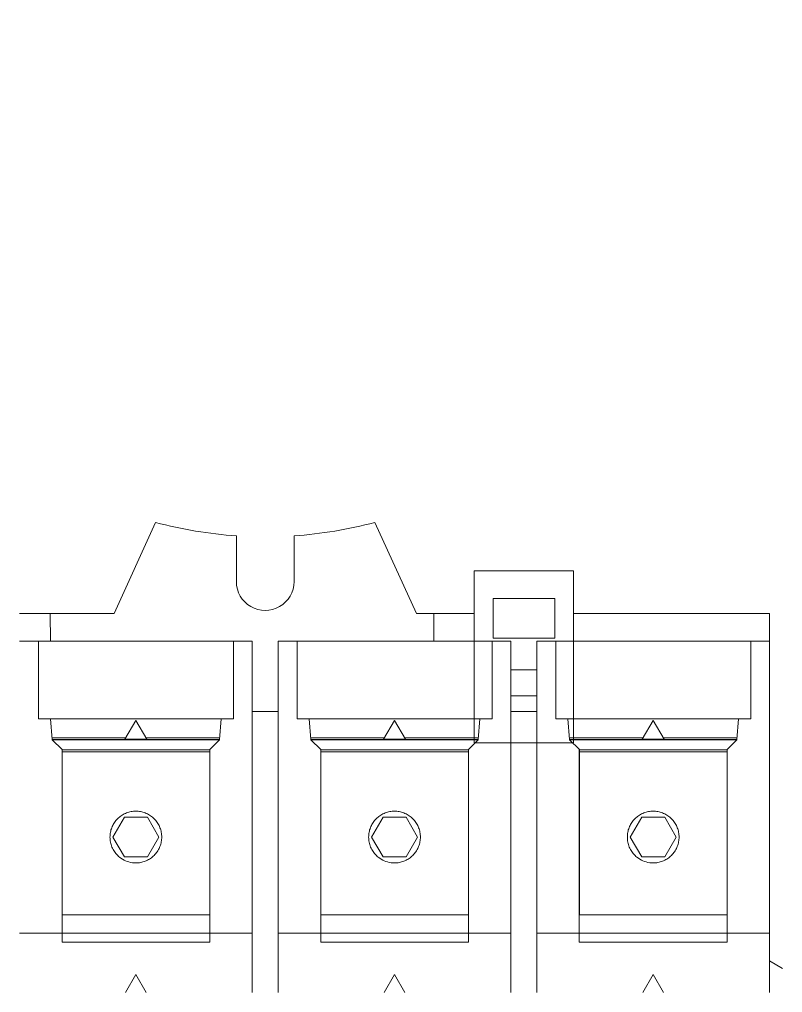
# Model space of a CAD drawing. Header units: millimetres. Extents: x 42151 to 59780, y 37376 to 44547.
# Drawn here: x 47197.6 to 47274.3, y 42706.9 to 42804.7 of the extents above; entities that cross this region are included whole.
import ezdxf

# ---------------------------------------------------------------- set-up
doc = ezdxf.new("R2010")
doc.units = ezdxf.units.MM
doc.set_wipeout_variables(frame=1)
doc.layers.add('! NO PLOT !', color=7, linetype='Continuous', true_color=0xff75dd, plot=False)
doc.layers.add('000-PI-Oprema', color=30, linetype='Continuous', lineweight=5)

# ---------------------------------------------------------------- blocks, each defined once
blk = doc.blocks.new('93444012 - Socomec')
blk.add_wipeout([(49752.772, 45329.634), (49959.472, 45329.634), (49959.472, 45389.334), (50071.472, 45389.334), (50071.472, 45374.334), (50074.472, 45367.406), (50074.472, 45167.262), (50071.481, 45160.748), (50071.481, 45144.334), (50022.052, 45144.334), (50022.052, 45130.534), (49981.412, 45130.534), (49981.412, 45144.334), (49959.472, 45144.334), (49959.472, 45205.034), (49752.772, 45205.034), (49752.772, 45239.934), (49751.472, 45240.734), (49751.472, 45293.934), (49752.772, 45294.734)]).dxf.layer = '! NO PLOT !'
at = {"layer": '000-PI-Oprema'}
for p, q in [((49792.449, 45338.788), (49788.277, 45329.634)), ((49792.449, 45338.788), (49792.449, 45338.788)), ((49818.666, 45329.634), (49814.494, 45338.788)), ((49814.494, 45338.788), (49814.494, 45338.788)), ((49800.572, 45337.433), (49800.572, 45332.834)), ((49800.572, 45337.433), (49800.572, 45337.433)), ((49806.372, 45337.433), (49806.372, 45332.834)), ((49806.372, 45337.433), (49806.372, 45337.433)), ((49824.472, 45333.934), (49824.472, 45333.934)), ((49834.472, 45333.934), (49824.472, 45333.934)), ((49824.472, 45333.934), (49824.472, 45329.634)), ((49834.472, 45333.934), (49834.472, 45333.934)), ((49834.472, 45333.934), (49834.472, 45328.663)), ((49800.572, 45332.834), (49800.572, 45332.834)), ((49806.372, 45332.834), (49806.372, 45332.834)), ((49826.372, 45331.134), (49826.372, 45331.134)), ((49826.372, 45331.134), (49826.372, 45327.134)), ((49832.572, 45331.134), (49826.372, 45331.134)), ((49832.572, 45331.134), (49832.572, 45327.134)), ((49832.572, 45331.134), (49832.572, 45331.134)), ((49781.872, 45329.634), (49778.772, 45329.634)), ((49781.896, 45326.834), (49781.872, 45329.634)), ((49781.872, 45329.634), (49781.872, 45329.634)), ((49781.872, 45329.634), (49788.277, 45329.634)), ((49788.277, 45329.634), (49788.277, 45329.634)), ((49820.422, 45329.634), (49818.666, 45329.634)), ((49818.666, 45329.634), (49818.666, 45329.634)), ((49820.422, 45326.834), (49820.422, 45329.634)), ((49820.422, 45329.634), (49824.472, 45329.634)), ((49820.422, 45329.634), (49820.422, 45329.634)), ((49824.472, 45329.634), (49824.472, 45329.634)), ((49824.472, 45326.834), (49824.472, 45329.634)), ((49824.472, 45329.634), (49824.472, 45329.634)), ((49824.472, 45329.634), (49824.472, 45329.634)), ((49834.472, 45329.634), (49834.472, 45329.634)), ((49834.472, 45328.663), (49834.472, 45329.634)), ((49834.472, 45329.634), (49854.172, 45329.634)), ((49834.472, 45329.634), (49834.472, 45329.634)), ((49854.172, 45329.634), (49854.172, 45329.634)), ((49854.172, 45326.834), (49854.172, 45329.634)), ((49834.472, 45326.834), (49834.472, 45328.663)), ((49778.772, 45326.834), (49779.043, 45326.834)), ((49779.043, 45326.834), (49779.314, 45326.834)), ((49779.314, 45326.834), (49779.586, 45326.834)), ((49779.586, 45326.834), (49779.857, 45326.834)), ((49779.857, 45326.834), (49780.128, 45326.834)), ((49780.128, 45326.834), (49780.4, 45326.834)), ((49780.4, 45326.834), (49780.672, 45326.834)), ((49780.672, 45326.834), (49780.672, 45326.834)), ((49800.272, 45326.834), (49780.672, 45326.834)), ((49780.672, 45326.834), (49780.672, 45319.034)), ((49781.896, 45326.834), (49781.896, 45326.834)), ((49800.272, 45326.834), (49800.544, 45326.834)), ((49800.272, 45319.034), (49800.272, 45326.834)), ((49800.272, 45326.834), (49800.272, 45326.834)), ((49800.544, 45326.834), (49800.815, 45326.834)), ((49800.815, 45326.834), (49801.087, 45326.834)), ((49801.087, 45326.834), (49801.358, 45326.834)), ((49801.358, 45326.834), (49801.629, 45326.834)), ((49801.629, 45326.834), (49801.901, 45326.834)), ((49801.901, 45326.834), (49802.172, 45326.834)), ((49802.172, 45297.634), (49802.172, 45326.834)), ((49802.172, 45326.834), (49802.172, 45326.834)), ((49804.772, 45297.634), (49804.772, 45326.834)), ((49804.772, 45326.834), (49805.043, 45326.834)), ((49804.772, 45326.834), (49804.772, 45326.834)), ((49805.043, 45326.834), (49805.314, 45326.834)), ((49805.314, 45326.834), (49805.585, 45326.834)), ((49805.585, 45326.834), (49805.856, 45326.834)), ((49805.856, 45326.834), (49806.128, 45326.834)), ((49806.128, 45326.834), (49806.4, 45326.834)), ((49806.4, 45326.834), (49806.672, 45326.834)), ((49806.672, 45319.034), (49806.672, 45326.834)), ((49806.672, 45326.834), (49806.672, 45326.834)), ((49826.272, 45326.834), (49806.672, 45326.834)), ((49820.422, 45326.834), (49820.422, 45326.834)), ((49824.472, 45326.834), (49824.472, 45326.834)), ((49824.472, 45326.834), (49824.472, 45316.634)), ((49826.272, 45326.834), (49826.544, 45326.834)), ((49826.272, 45326.834), (49826.272, 45319.034)), ((49826.272, 45326.834), (49826.272, 45326.834)), ((49826.372, 45327.134), (49826.372, 45327.134)), ((49826.372, 45327.134), (49832.572, 45327.134)), ((49826.544, 45326.834), (49826.815, 45326.834)), ((49826.815, 45326.834), (49827.087, 45326.834)), ((49827.087, 45326.834), (49827.358, 45326.834)), ((49827.358, 45326.834), (49827.629, 45326.834)), ((49827.629, 45326.834), (49827.901, 45326.834)), ((49827.901, 45326.834), (49828.172, 45326.834)), ((49828.172, 45326.834), (49828.172, 45297.634)), ((49828.172, 45326.834), (49828.172, 45326.834)), ((49830.772, 45297.634), (49830.772, 45326.834)), ((49831.043, 45326.834), (49830.772, 45326.834)), ((49830.772, 45326.834), (49830.772, 45326.834)), ((49831.314, 45326.834), (49831.043, 45326.834)), ((49831.586, 45326.834), (49831.314, 45326.834)), ((49831.857, 45326.834), (49831.586, 45326.834)), ((49832.128, 45326.834), (49831.857, 45326.834)), ((49832.4, 45326.834), (49832.128, 45326.834)), ((49832.672, 45326.834), (49832.4, 45326.834)), ((49832.572, 45327.134), (49832.572, 45327.134)), ((49832.672, 45319.034), (49832.672, 45326.834)), ((49832.672, 45326.834), (49832.672, 45326.834)), ((49832.672, 45326.834), (49852.272, 45326.834)), ((49834.472, 45326.834), (49834.472, 45326.834)), ((49834.472, 45316.634), (49834.472, 45326.834)), ((49852.544, 45326.834), (49852.272, 45326.834)), ((49852.272, 45326.834), (49852.272, 45319.034)), ((49852.272, 45326.834), (49852.272, 45326.834)), ((49852.815, 45326.834), (49852.544, 45326.834)), ((49853.087, 45326.834), (49852.815, 45326.834)), ((49853.358, 45326.834), (49853.087, 45326.834)), ((49853.63, 45326.834), (49853.358, 45326.834)), ((49853.901, 45326.834), (49853.63, 45326.834)), ((49854.172, 45326.834), (49853.901, 45326.834)), ((49854.172, 45326.834), (49854.172, 45297.634)), ((49854.172, 45326.834), (49854.172, 45326.834)), ((49828.172, 45323.964), (49830.772, 45323.964)), ((49830.772, 45321.364), (49828.172, 45321.364)), ((49802.172, 45319.784), (49802.172, 45319.784)), ((49804.772, 45319.784), (49802.172, 45319.784)), ((49804.772, 45319.784), (49804.772, 45319.784)), ((49828.172, 45319.784), (49828.172, 45319.784)), ((49828.172, 45319.784), (49830.772, 45319.784)), ((49830.772, 45319.784), (49830.772, 45319.784)), ((49781.652, 45319.034), (49780.672, 45319.034)), ((49780.672, 45319.034), (49780.672, 45319.034)), ((49782.632, 45319.034), (49781.652, 45319.034)), ((49782.07, 45316.959), (49781.902, 45319.034)), ((49781.902, 45319.034), (49781.902, 45319.034)), ((49783.612, 45319.034), (49782.632, 45319.034)), ((49784.592, 45319.034), (49783.612, 45319.034)), ((49785.572, 45319.034), (49784.592, 45319.034)), ((49786.552, 45319.034), (49785.572, 45319.034)), ((49787.532, 45319.034), (49786.552, 45319.034)), ((49788.512, 45319.034), (49787.532, 45319.034)), ((49789.492, 45319.034), (49788.512, 45319.034)), ((49790.472, 45318.884), (49789.375, 45316.984)), ((49790.472, 45319.034), (49789.492, 45319.034)), ((49791.363, 45319.034), (49790.472, 45319.034)), ((49790.472, 45318.884), (49790.472, 45318.884)), ((49791.569, 45316.984), (49790.472, 45318.884)), ((49792.254, 45319.034), (49791.363, 45319.034)), ((49793.145, 45319.034), (49792.254, 45319.034)), ((49794.035, 45319.034), (49793.145, 45319.034)), ((49794.926, 45319.034), (49794.035, 45319.034)), ((49795.817, 45319.034), (49794.926, 45319.034)), ((49796.708, 45319.034), (49795.817, 45319.034)), ((49797.599, 45319.034), (49796.708, 45319.034)), ((49798.49, 45319.034), (49797.599, 45319.034)), ((49799.381, 45319.034), (49798.49, 45319.034)), ((49799.042, 45319.034), (49798.874, 45316.959)), ((49799.042, 45319.034), (49799.042, 45319.034)), ((49800.272, 45319.034), (49799.381, 45319.034)), ((49800.272, 45319.034), (49800.272, 45319.034)), ((49806.672, 45319.034), (49807.644, 45319.034)), ((49806.672, 45319.034), (49806.672, 45319.034)), ((49807.644, 45319.034), (49808.617, 45319.034)), ((49807.902, 45319.034), (49808.07, 45316.959)), ((49807.902, 45319.034), (49807.902, 45319.034)), ((49808.617, 45319.034), (49809.593, 45319.034)), ((49809.593, 45319.034), (49810.57, 45319.034)), ((49810.57, 45319.034), (49811.549, 45319.034)), ((49811.549, 45319.034), (49812.53, 45319.034)), ((49812.53, 45319.034), (49813.513, 45319.034)), ((49813.513, 45319.034), (49814.497, 45319.034)), ((49814.497, 45319.034), (49815.484, 45319.034)), ((49816.472, 45318.884), (49815.375, 45316.984)), ((49815.484, 45319.034), (49816.472, 45319.034)), ((49816.472, 45319.034), (49817.57, 45319.034)), ((49816.472, 45318.884), (49816.472, 45318.884)), ((49817.569, 45316.984), (49816.472, 45318.884)), ((49817.57, 45319.034), (49818.665, 45319.034)), ((49818.665, 45319.034), (49819.759, 45319.034)), ((49819.759, 45319.034), (49820.85, 45319.034)), ((49820.85, 45319.034), (49821.939, 45319.034)), ((49821.939, 45319.034), (49823.025, 45319.034)), ((49823.025, 45319.034), (49824.11, 45319.034)), ((49824.11, 45319.034), (49825.192, 45319.034)), ((49825.042, 45319.034), (49824.874, 45316.959)), ((49825.042, 45319.034), (49825.042, 45319.034)), ((49825.192, 45319.034), (49826.272, 45319.034)), ((49826.272, 45319.034), (49826.272, 45319.034)), ((49832.672, 45319.034), (49833.644, 45319.034)), ((49832.672, 45319.034), (49832.672, 45319.034)), ((49833.644, 45319.034), (49834.617, 45319.034)), ((49833.902, 45319.034), (49834.07, 45316.959)), ((49833.902, 45319.034), (49833.902, 45319.034)), ((49834.617, 45319.034), (49835.593, 45319.034)), ((49835.593, 45319.034), (49836.57, 45319.034)), ((49836.57, 45319.034), (49837.55, 45319.034)), ((49837.55, 45319.034), (49838.531, 45319.034)), ((49838.531, 45319.034), (49839.513, 45319.034)), ((49839.513, 45319.034), (49840.498, 45319.034)), ((49840.498, 45319.034), (49841.484, 45319.034)), ((49842.472, 45318.884), (49841.375, 45316.984)), ((49841.484, 45319.034), (49842.472, 45319.034)), ((49842.472, 45319.034), (49843.57, 45319.034)), ((49842.472, 45318.884), (49842.472, 45318.884)), ((49843.569, 45316.984), (49842.472, 45318.884)), ((49843.57, 45319.034), (49844.665, 45319.034)), ((49844.665, 45319.034), (49845.759, 45319.034)), ((49845.759, 45319.034), (49846.85, 45319.034)), ((49846.85, 45319.034), (49847.938, 45319.034)), ((49847.938, 45319.034), (49849.025, 45319.034)), ((49849.025, 45319.034), (49850.11, 45319.034)), ((49850.11, 45319.034), (49851.192, 45319.034)), ((49851.042, 45319.034), (49850.874, 45316.959)), ((49851.042, 45319.034), (49851.042, 45319.034)), ((49851.192, 45319.034), (49852.272, 45319.034)), ((49852.272, 45319.034), (49852.272, 45319.034)), ((49789.461, 45317.134), (49782.056, 45317.134)), ((49782.056, 45317.134), (49782.056, 45317.134)), ((49798.874, 45316.959), (49782.07, 45316.959)), ((49782.07, 45316.959), (49782.07, 45316.959)), ((49782.072, 45316.934), (49782.07, 45316.959)), ((49798.872, 45316.934), (49782.072, 45316.934)), ((49782.072, 45316.934), (49783.052, 45315.954)), ((49782.072, 45316.934), (49782.072, 45316.934)), ((49782.072, 45316.934), (49782.072, 45316.934)), ((49789.375, 45316.984), (49791.569, 45316.984)), ((49789.461, 45317.134), (49789.461, 45317.134)), ((49791.482, 45317.134), (49791.482, 45317.134)), ((49798.888, 45317.134), (49791.482, 45317.134)), ((49797.892, 45315.954), (49798.872, 45316.934)), ((49798.874, 45316.959), (49798.872, 45316.934)), ((49798.872, 45316.934), (49798.872, 45316.934)), ((49798.872, 45316.934), (49798.872, 45316.934)), ((49798.874, 45316.959), (49798.874, 45316.959)), ((49798.888, 45317.134), (49798.888, 45317.134)), ((49815.461, 45317.134), (49808.056, 45317.134)), ((49808.056, 45317.134), (49808.056, 45317.134)), ((49824.874, 45316.959), (49808.07, 45316.959)), ((49808.07, 45316.959), (49808.07, 45316.959)), ((49808.072, 45316.934), (49808.07, 45316.959)), ((49824.872, 45316.934), (49808.072, 45316.934)), ((49808.072, 45316.934), (49809.052, 45315.954)), ((49808.072, 45316.934), (49808.072, 45316.934)), ((49808.072, 45316.934), (49808.072, 45316.934)), ((49815.375, 45316.984), (49817.569, 45316.984)), ((49815.461, 45317.134), (49815.461, 45317.134)), ((49817.482, 45317.134), (49817.482, 45317.134)), ((49824.888, 45317.134), (49817.482, 45317.134)), ((49823.892, 45315.954), (49824.872, 45316.934)), ((49834.472, 45316.634), (49824.472, 45316.634)), ((49824.472, 45316.634), (49824.472, 45316.634)), ((49824.874, 45316.959), (49824.872, 45316.934)), ((49824.872, 45316.934), (49824.872, 45316.934)), ((49824.872, 45316.934), (49824.872, 45316.934)), ((49824.874, 45316.959), (49824.874, 45316.959)), ((49824.888, 45317.134), (49824.888, 45317.134)), ((49834.056, 45317.134), (49841.461, 45317.134)), ((49834.056, 45317.134), (49834.056, 45317.134)), ((49850.874, 45316.959), (49834.07, 45316.959)), ((49834.07, 45316.959), (49834.07, 45316.959)), ((49834.072, 45316.934), (49834.07, 45316.959)), ((49850.872, 45316.934), (49834.072, 45316.934)), ((49834.072, 45316.934), (49835.052, 45315.954)), ((49834.072, 45316.934), (49834.072, 45316.934)), ((49834.072, 45316.934), (49834.072, 45316.934)), ((49834.472, 45316.634), (49834.472, 45316.634)), ((49841.375, 45316.984), (49843.569, 45316.984)), ((49841.461, 45317.134), (49841.461, 45317.134)), ((49843.482, 45317.134), (49843.482, 45317.134)), ((49843.482, 45317.134), (49850.888, 45317.134)), ((49849.892, 45315.954), (49850.872, 45316.934)), ((49850.874, 45316.959), (49850.872, 45316.934)), ((49850.872, 45316.934), (49850.872, 45316.934)), ((49850.872, 45316.934), (49850.872, 45316.934)), ((49850.874, 45316.959), (49850.874, 45316.959)), ((49850.888, 45317.134), (49850.888, 45317.134)), ((49783.052, 45315.954), (49783.052, 45315.954)), ((49783.052, 45315.954), (49783.052, 45315.954)), ((49783.052, 45299.334), (49783.052, 45315.954)), ((49783.052, 45315.934), (49797.872, 45315.934)), ((49797.892, 45315.734), (49783.052, 45315.734)), ((49797.872, 45315.934), (49797.892, 45315.954)), ((49797.892, 45315.954), (49797.892, 45315.954)), ((49797.892, 45315.954), (49797.892, 45299.334)), ((49797.922, 45315.984), (49797.922, 45296.584)), ((49797.922, 45315.984), (49797.922, 45315.984)), ((49809.052, 45315.954), (49809.052, 45315.954)), ((49809.052, 45315.954), (49809.052, 45315.954)), ((49809.052, 45299.334), (49809.052, 45315.954)), ((49809.052, 45315.934), (49823.892, 45315.934)), ((49809.052, 45315.734), (49823.892, 45315.734)), ((49823.892, 45315.954), (49823.892, 45315.954)), ((49823.892, 45315.954), (49823.892, 45299.334)), ((49823.892, 45315.954), (49823.892, 45315.954)), ((49835.022, 45296.584), (49835.022, 45315.984)), ((49835.022, 45315.984), (49835.022, 45315.984)), ((49835.052, 45315.954), (49835.052, 45315.954)), ((49835.052, 45299.334), (49835.052, 45315.954)), ((49835.072, 45315.934), (49835.052, 45315.954)), ((49835.052, 45315.734), (49849.892, 45315.734)), ((49849.892, 45315.934), (49835.072, 45315.934)), ((49849.892, 45315.954), (49849.892, 45315.954)), ((49849.892, 45315.954), (49849.892, 45299.334)), ((49849.892, 45315.954), (49849.892, 45315.954)), ((49788.162, 45307.159), (49789.317, 45309.159)), ((49788.397, 45308.726), (49788.471, 45308.819)), ((49788.471, 45308.819), (49788.55, 45308.91)), ((49788.55, 45308.91), (49788.633, 45308.997)), ((49788.633, 45308.997), (49788.72, 45309.08)), ((49788.72, 45309.08), (49788.811, 45309.159)), ((49788.811, 45309.159), (49788.905, 45309.234)), ((49788.905, 45309.234), (49789.002, 45309.304)), ((49789.002, 45309.304), (49789.103, 45309.369)), ((49789.103, 45309.369), (49789.206, 45309.43)), ((49789.206, 45309.43), (49789.312, 45309.486)), ((49789.312, 45309.486), (49789.421, 45309.537)), ((49789.317, 45309.159), (49791.627, 45309.159)), ((49789.317, 45309.159), (49789.317, 45309.159)), ((49789.421, 45309.537), (49789.532, 45309.583)), ((49789.532, 45309.583), (49789.646, 45309.624)), ((49789.646, 45309.624), (49789.76, 45309.66)), ((49789.76, 45309.66), (49789.876, 45309.69)), ((49789.876, 45309.69), (49789.993, 45309.714)), ((49789.993, 45309.714), (49790.112, 45309.734)), ((49790.112, 45309.734), (49790.231, 45309.748)), ((49790.231, 45309.748), (49790.352, 45309.756)), ((49790.352, 45309.756), (49790.472, 45309.759)), ((49790.472, 45309.759), (49790.592, 45309.756)), ((49790.592, 45309.756), (49790.712, 45309.748)), ((49790.712, 45309.748), (49790.831, 45309.734)), ((49790.831, 45309.734), (49790.949, 45309.715)), ((49790.949, 45309.715), (49791.067, 45309.69)), ((49791.067, 45309.69), (49791.183, 45309.659)), ((49791.183, 45309.659), (49791.298, 45309.624)), ((49791.298, 45309.624), (49791.411, 45309.583)), ((49791.411, 45309.583), (49791.522, 45309.537)), ((49791.522, 45309.537), (49791.631, 45309.486)), ((49791.627, 45309.159), (49792.781, 45307.159)), ((49791.627, 45309.159), (49791.627, 45309.159)), ((49791.631, 45309.486), (49791.737, 45309.43)), ((49791.737, 45309.43), (49791.84, 45309.369)), ((49791.84, 45309.369), (49791.941, 45309.304)), ((49791.941, 45309.304), (49792.039, 45309.233)), ((49792.039, 45309.233), (49792.133, 45309.159)), ((49792.133, 45309.159), (49792.224, 45309.08)), ((49792.224, 45309.08), (49792.311, 45308.997)), ((49792.311, 45308.997), (49792.393, 45308.91)), ((49792.393, 45308.91), (49792.472, 45308.82)), ((49792.472, 45308.82), (49792.547, 45308.725)), ((49814.162, 45307.159), (49815.317, 45309.159)), ((49814.397, 45308.726), (49814.471, 45308.819)), ((49814.471, 45308.819), (49814.55, 45308.91)), ((49814.55, 45308.91), (49814.633, 45308.997)), ((49814.633, 45308.997), (49814.72, 45309.08)), ((49814.72, 45309.08), (49814.811, 45309.159)), ((49814.811, 45309.159), (49814.905, 45309.234)), ((49814.905, 45309.234), (49815.002, 45309.304)), ((49815.002, 45309.304), (49815.103, 45309.369)), ((49815.103, 45309.369), (49815.206, 45309.43)), ((49815.206, 45309.43), (49815.312, 45309.486)), ((49815.312, 45309.486), (49815.421, 45309.537)), ((49815.317, 45309.159), (49817.627, 45309.159)), ((49815.317, 45309.159), (49815.317, 45309.159)), ((49815.421, 45309.537), (49815.532, 45309.583)), ((49815.532, 45309.583), (49815.646, 45309.624)), ((49815.646, 45309.624), (49815.76, 45309.66)), ((49815.76, 45309.66), (49815.876, 45309.69)), ((49815.876, 45309.69), (49815.993, 45309.714)), ((49815.993, 45309.714), (49816.112, 45309.734)), ((49816.112, 45309.734), (49816.231, 45309.748)), ((49816.231, 45309.748), (49816.352, 45309.756)), ((49816.352, 45309.756), (49816.472, 45309.759)), ((49816.472, 45309.759), (49816.592, 45309.756)), ((49816.592, 45309.756), (49816.712, 45309.748)), ((49816.712, 45309.748), (49816.831, 45309.734)), ((49816.831, 45309.734), (49816.949, 45309.715)), ((49816.949, 45309.715), (49817.067, 45309.69)), ((49817.067, 45309.69), (49817.183, 45309.659)), ((49817.183, 45309.659), (49817.298, 45309.624)), ((49817.298, 45309.624), (49817.411, 45309.583)), ((49817.411, 45309.583), (49817.522, 45309.537)), ((49817.522, 45309.537), (49817.631, 45309.486)), ((49817.627, 45309.159), (49818.781, 45307.159)), ((49817.627, 45309.159), (49817.627, 45309.159)), ((49817.631, 45309.486), (49817.737, 45309.43)), ((49817.737, 45309.43), (49817.84, 45309.369)), ((49817.84, 45309.369), (49817.941, 45309.304)), ((49817.941, 45309.304), (49818.039, 45309.233)), ((49818.039, 45309.233), (49818.133, 45309.159)), ((49818.133, 45309.159), (49818.224, 45309.08)), ((49818.224, 45309.08), (49818.311, 45308.997)), ((49818.311, 45308.997), (49818.393, 45308.91)), ((49818.393, 45308.91), (49818.472, 45308.82)), ((49818.472, 45308.82), (49818.547, 45308.725)), ((49840.162, 45307.159), (49841.317, 45309.159)), ((49840.397, 45308.726), (49840.471, 45308.819)), ((49840.471, 45308.819), (49840.55, 45308.91)), ((49840.55, 45308.91), (49840.633, 45308.997)), ((49840.633, 45308.997), (49840.72, 45309.08)), ((49840.72, 45309.08), (49840.811, 45309.159)), ((49840.811, 45309.159), (49840.905, 45309.234)), ((49840.905, 45309.234), (49841.002, 45309.304)), ((49841.002, 45309.304), (49841.103, 45309.369)), ((49841.103, 45309.369), (49841.206, 45309.43)), ((49841.206, 45309.43), (49841.312, 45309.486)), ((49841.312, 45309.486), (49841.421, 45309.537)), ((49841.317, 45309.159), (49843.627, 45309.159)), ((49841.317, 45309.159), (49841.317, 45309.159)), ((49841.421, 45309.537), (49841.532, 45309.583)), ((49841.532, 45309.583), (49841.646, 45309.624)), ((49841.646, 45309.624), (49841.76, 45309.66)), ((49841.76, 45309.66), (49841.876, 45309.69)), ((49841.876, 45309.69), (49841.993, 45309.714)), ((49841.993, 45309.714), (49842.112, 45309.734)), ((49842.112, 45309.734), (49842.231, 45309.748)), ((49842.231, 45309.748), (49842.352, 45309.756)), ((49842.352, 45309.756), (49842.472, 45309.759)), ((49842.472, 45309.759), (49842.592, 45309.756)), ((49842.592, 45309.756), (49842.712, 45309.748)), ((49842.712, 45309.748), (49842.831, 45309.734)), ((49842.831, 45309.734), (49842.949, 45309.715)), ((49842.949, 45309.715), (49843.067, 45309.69)), ((49843.067, 45309.69), (49843.183, 45309.659)), ((49843.183, 45309.659), (49843.298, 45309.624)), ((49843.298, 45309.624), (49843.411, 45309.583)), ((49843.411, 45309.583), (49843.522, 45309.537)), ((49843.522, 45309.537), (49843.631, 45309.486)), ((49843.627, 45309.159), (49844.781, 45307.159)), ((49843.627, 45309.159), (49843.627, 45309.159)), ((49843.631, 45309.486), (49843.737, 45309.43)), ((49843.737, 45309.43), (49843.84, 45309.369)), ((49843.84, 45309.369), (49843.941, 45309.304)), ((49843.941, 45309.304), (49844.039, 45309.233)), ((49844.039, 45309.233), (49844.133, 45309.159)), ((49844.133, 45309.159), (49844.224, 45309.08)), ((49844.224, 45309.08), (49844.311, 45308.997)), ((49844.311, 45308.997), (49844.393, 45308.91)), ((49844.393, 45308.91), (49844.472, 45308.82)), ((49844.472, 45308.82), (49844.547, 45308.725)), ((49787.941, 45307.754), (49787.971, 45307.871)), ((49787.971, 45307.871), (49788.007, 45307.985)), ((49788.007, 45307.985), (49788.047, 45308.098)), ((49788.047, 45308.098), (49788.093, 45308.208)), ((49788.093, 45308.208), (49788.144, 45308.317)), ((49788.144, 45308.317), (49788.2, 45308.424)), ((49788.2, 45308.424), (49788.261, 45308.527)), ((49788.261, 45308.527), (49788.327, 45308.628)), ((49788.327, 45308.628), (49788.397, 45308.726)), ((49792.547, 45308.725), (49792.617, 45308.628)), ((49792.617, 45308.628), (49792.683, 45308.527)), ((49792.683, 45308.527), (49792.744, 45308.423)), ((49792.744, 45308.423), (49792.8, 45308.317)), ((49792.8, 45308.317), (49792.85, 45308.209)), ((49792.85, 45308.209), (49792.896, 45308.098)), ((49792.896, 45308.098), (49792.937, 45307.985)), ((49792.937, 45307.985), (49792.972, 45307.87)), ((49792.972, 45307.87), (49793.003, 45307.753)), ((49813.941, 45307.754), (49813.971, 45307.871)), ((49813.971, 45307.871), (49814.007, 45307.985)), ((49814.007, 45307.985), (49814.047, 45308.098)), ((49814.047, 45308.098), (49814.093, 45308.208)), ((49814.093, 45308.208), (49814.144, 45308.317)), ((49814.144, 45308.317), (49814.2, 45308.424)), ((49814.2, 45308.424), (49814.261, 45308.527)), ((49814.261, 45308.527), (49814.327, 45308.628)), ((49814.327, 45308.628), (49814.397, 45308.726)), ((49818.547, 45308.725), (49818.617, 45308.628)), ((49818.617, 45308.628), (49818.683, 45308.527)), ((49818.683, 45308.527), (49818.744, 45308.423)), ((49818.744, 45308.423), (49818.8, 45308.317)), ((49818.8, 45308.317), (49818.85, 45308.209)), ((49818.85, 45308.209), (49818.896, 45308.098)), ((49818.896, 45308.098), (49818.937, 45307.985)), ((49818.937, 45307.985), (49818.972, 45307.87)), ((49818.972, 45307.87), (49819.003, 45307.753)), ((49839.941, 45307.754), (49839.971, 45307.871)), ((49839.971, 45307.871), (49840.007, 45307.985)), ((49840.007, 45307.985), (49840.047, 45308.098)), ((49840.047, 45308.098), (49840.093, 45308.208)), ((49840.093, 45308.208), (49840.144, 45308.317)), ((49840.144, 45308.317), (49840.2, 45308.424)), ((49840.2, 45308.424), (49840.261, 45308.527)), ((49840.261, 45308.527), (49840.327, 45308.628)), ((49840.327, 45308.628), (49840.397, 45308.726)), ((49844.547, 45308.725), (49844.617, 45308.628)), ((49844.617, 45308.628), (49844.683, 45308.527)), ((49844.683, 45308.527), (49844.744, 45308.423)), ((49844.744, 45308.423), (49844.8, 45308.317)), ((49844.8, 45308.317), (49844.85, 45308.209)), ((49844.85, 45308.209), (49844.896, 45308.098)), ((49844.896, 45308.098), (49844.937, 45307.985)), ((49844.937, 45307.985), (49844.972, 45307.87)), ((49844.972, 45307.87), (49845.003, 45307.753)), ((49787.872, 45307.159), (49787.875, 45307.279)), ((49787.875, 45307.031), (49787.872, 45307.159)), ((49787.875, 45307.279), (49787.883, 45307.398)), ((49787.885, 45306.903), (49787.875, 45307.031)), ((49787.883, 45307.398), (49787.897, 45307.518)), ((49787.901, 45306.775), (49787.885, 45306.903)), ((49787.897, 45307.518), (49787.916, 45307.637)), ((49787.916, 45307.637), (49787.941, 45307.754)), ((49789.317, 45305.159), (49788.162, 45307.159)), ((49788.162, 45307.159), (49788.162, 45307.159)), ((49792.781, 45307.159), (49791.627, 45305.159)), ((49792.781, 45307.159), (49792.781, 45307.159)), ((49793.003, 45307.753), (49793.028, 45307.636)), ((49793.028, 45307.636), (49793.047, 45307.517)), ((49793.047, 45307.517), (49793.061, 45307.399)), ((49793.06, 45306.919), (49793.047, 45306.799)), ((49793.069, 45307.039), (49793.06, 45306.919)), ((49793.061, 45307.399), (49793.069, 45307.279)), ((49793.069, 45307.279), (49793.072, 45307.159)), ((49793.072, 45307.159), (49793.069, 45307.039)), ((49813.872, 45307.159), (49813.875, 45307.279)), ((49813.875, 45307.031), (49813.872, 45307.159)), ((49813.875, 45307.279), (49813.883, 45307.398)), ((49813.885, 45306.903), (49813.875, 45307.031)), ((49813.883, 45307.398), (49813.897, 45307.518)), ((49813.901, 45306.775), (49813.885, 45306.903)), ((49813.897, 45307.518), (49813.916, 45307.637)), ((49813.916, 45307.637), (49813.941, 45307.754)), ((49815.317, 45305.159), (49814.162, 45307.159)), ((49814.162, 45307.159), (49814.162, 45307.159)), ((49818.781, 45307.159), (49817.627, 45305.159)), ((49818.781, 45307.159), (49818.781, 45307.159)), ((49819.003, 45307.753), (49819.028, 45307.636)), ((49819.028, 45307.636), (49819.047, 45307.517)), ((49819.047, 45307.517), (49819.061, 45307.399)), ((49819.06, 45306.919), (49819.047, 45306.799)), ((49819.069, 45307.039), (49819.06, 45306.919)), ((49819.061, 45307.399), (49819.069, 45307.279)), ((49819.069, 45307.279), (49819.072, 45307.159)), ((49819.072, 45307.159), (49819.069, 45307.039)), ((49839.872, 45307.159), (49839.875, 45307.279)), ((49839.875, 45307.031), (49839.872, 45307.159)), ((49839.875, 45307.279), (49839.883, 45307.398)), ((49839.885, 45306.903), (49839.875, 45307.031)), ((49839.883, 45307.398), (49839.897, 45307.518)), ((49839.901, 45306.775), (49839.885, 45306.903)), ((49839.897, 45307.518), (49839.916, 45307.637)), ((49839.916, 45307.637), (49839.941, 45307.754)), ((49841.317, 45305.159), (49840.162, 45307.159)), ((49840.162, 45307.159), (49840.162, 45307.159)), ((49844.781, 45307.159), (49843.627, 45305.159)), ((49844.781, 45307.159), (49844.781, 45307.159)), ((49845.003, 45307.753), (49845.028, 45307.636)), ((49845.028, 45307.636), (49845.047, 45307.517)), ((49845.047, 45307.517), (49845.061, 45307.399)), ((49845.06, 45306.919), (49845.047, 45306.799)), ((49845.069, 45307.039), (49845.06, 45306.919)), ((49845.061, 45307.399), (49845.069, 45307.279)), ((49845.069, 45307.279), (49845.072, 45307.159)), ((49845.072, 45307.159), (49845.069, 45307.039)), ((49787.923, 45306.648), (49787.901, 45306.775)), ((49787.951, 45306.523), (49787.923, 45306.648)), ((49787.985, 45306.399), (49787.951, 45306.523)), ((49788.026, 45306.277), (49787.985, 45306.399)), ((49788.072, 45306.158), (49788.026, 45306.277)), ((49788.125, 45306.041), (49788.072, 45306.158)), ((49788.183, 45305.926), (49788.125, 45306.041)), ((49788.247, 45305.814), (49788.183, 45305.926)), ((49792.743, 45305.894), (49792.682, 45305.79)), ((49792.799, 45306), (49792.743, 45305.894)), ((49792.85, 45306.109), (49792.799, 45306)), ((49792.896, 45306.22), (49792.85, 45306.109)), ((49792.937, 45306.333), (49792.896, 45306.22)), ((49792.973, 45306.448), (49792.937, 45306.333)), ((49793.003, 45306.564), (49792.973, 45306.448)), ((49793.027, 45306.681), (49793.003, 45306.564)), ((49793.047, 45306.799), (49793.027, 45306.681)), ((49813.923, 45306.648), (49813.901, 45306.775)), ((49813.951, 45306.523), (49813.923, 45306.648)), ((49813.985, 45306.399), (49813.951, 45306.523)), ((49814.026, 45306.277), (49813.985, 45306.399)), ((49814.072, 45306.158), (49814.026, 45306.277)), ((49814.125, 45306.041), (49814.072, 45306.158)), ((49814.183, 45305.926), (49814.125, 45306.041)), ((49814.247, 45305.814), (49814.183, 45305.926)), ((49818.743, 45305.894), (49818.682, 45305.79)), ((49818.799, 45306), (49818.743, 45305.894)), ((49818.85, 45306.109), (49818.799, 45306)), ((49818.896, 45306.22), (49818.85, 45306.109)), ((49818.937, 45306.333), (49818.896, 45306.22)), ((49818.973, 45306.448), (49818.937, 45306.333)), ((49819.003, 45306.564), (49818.973, 45306.448)), ((49819.027, 45306.681), (49819.003, 45306.564)), ((49819.047, 45306.799), (49819.027, 45306.681)), ((49839.923, 45306.648), (49839.901, 45306.775)), ((49839.951, 45306.523), (49839.923, 45306.648)), ((49839.985, 45306.399), (49839.951, 45306.523)), ((49840.026, 45306.277), (49839.985, 45306.399)), ((49840.072, 45306.158), (49840.026, 45306.277)), ((49840.125, 45306.041), (49840.072, 45306.158)), ((49840.183, 45305.926), (49840.125, 45306.041)), ((49840.247, 45305.814), (49840.183, 45305.926)), ((49844.743, 45305.894), (49844.682, 45305.79)), ((49844.799, 45306), (49844.743, 45305.894)), ((49844.85, 45306.109), (49844.799, 45306)), ((49844.896, 45306.22), (49844.85, 45306.109)), ((49844.937, 45306.333), (49844.896, 45306.22)), ((49844.973, 45306.448), (49844.937, 45306.333)), ((49845.003, 45306.564), (49844.973, 45306.448)), ((49845.027, 45306.681), (49845.003, 45306.564)), ((49845.047, 45306.799), (49845.027, 45306.681)), ((49788.316, 45305.706), (49788.247, 45305.814)), ((49788.39, 45305.601), (49788.316, 45305.706)), ((49788.47, 45305.5), (49788.39, 45305.601)), ((49788.555, 45305.403), (49788.47, 45305.5)), ((49788.644, 45305.31), (49788.555, 45305.403)), ((49788.738, 45305.221), (49788.644, 45305.31)), ((49788.837, 45305.137), (49788.738, 45305.221)), ((49788.978, 45305.031), (49788.837, 45305.137)), ((49789.126, 45304.935), (49788.978, 45305.031)), ((49789.281, 45304.848), (49789.126, 45304.935)), ((49791.627, 45305.159), (49789.317, 45305.159)), ((49789.317, 45305.159), (49789.317, 45305.159)), ((49791.627, 45305.159), (49791.627, 45305.159)), ((49791.737, 45304.888), (49791.631, 45304.832)), ((49791.841, 45304.949), (49791.737, 45304.888)), ((49791.942, 45305.014), (49791.841, 45304.949)), ((49792.039, 45305.084), (49791.942, 45305.014)), ((49792.133, 45305.159), (49792.039, 45305.084)), ((49792.223, 45305.238), (49792.133, 45305.159)), ((49792.31, 45305.321), (49792.223, 45305.238)), ((49792.393, 45305.408), (49792.31, 45305.321)), ((49792.472, 45305.498), (49792.393, 45305.408)), ((49792.547, 45305.593), (49792.472, 45305.498)), ((49792.617, 45305.69), (49792.547, 45305.593)), ((49792.682, 45305.79), (49792.617, 45305.69)), ((49814.316, 45305.706), (49814.247, 45305.814)), ((49814.39, 45305.601), (49814.316, 45305.706)), ((49814.47, 45305.5), (49814.39, 45305.601)), ((49814.555, 45305.403), (49814.47, 45305.5)), ((49814.644, 45305.31), (49814.555, 45305.403)), ((49814.738, 45305.221), (49814.644, 45305.31)), ((49814.837, 45305.137), (49814.738, 45305.221)), ((49814.978, 45305.031), (49814.837, 45305.137)), ((49815.126, 45304.935), (49814.978, 45305.031)), ((49815.281, 45304.848), (49815.126, 45304.935)), ((49817.627, 45305.159), (49815.317, 45305.159)), ((49815.317, 45305.159), (49815.317, 45305.159)), ((49817.627, 45305.159), (49817.627, 45305.159)), ((49817.737, 45304.888), (49817.631, 45304.832)), ((49817.841, 45304.949), (49817.737, 45304.888)), ((49817.942, 45305.014), (49817.841, 45304.949)), ((49818.039, 45305.084), (49817.942, 45305.014)), ((49818.133, 45305.159), (49818.039, 45305.084)), ((49818.223, 45305.238), (49818.133, 45305.159)), ((49818.31, 45305.321), (49818.223, 45305.238)), ((49818.393, 45305.408), (49818.31, 45305.321)), ((49818.472, 45305.498), (49818.393, 45305.408)), ((49818.547, 45305.593), (49818.472, 45305.498)), ((49818.617, 45305.69), (49818.547, 45305.593)), ((49818.682, 45305.79), (49818.617, 45305.69)), ((49840.316, 45305.706), (49840.247, 45305.814)), ((49840.39, 45305.601), (49840.316, 45305.706)), ((49840.47, 45305.5), (49840.39, 45305.601)), ((49840.555, 45305.403), (49840.47, 45305.5)), ((49840.644, 45305.31), (49840.555, 45305.403)), ((49840.738, 45305.221), (49840.644, 45305.31)), ((49840.837, 45305.137), (49840.738, 45305.221)), ((49840.978, 45305.031), (49840.837, 45305.137)), ((49841.126, 45304.935), (49840.978, 45305.031)), ((49841.281, 45304.848), (49841.126, 45304.935)), ((49843.627, 45305.159), (49841.317, 45305.159)), ((49841.317, 45305.159), (49841.317, 45305.159)), ((49843.627, 45305.159), (49843.627, 45305.159)), ((49843.737, 45304.888), (49843.631, 45304.832)), ((49843.841, 45304.949), (49843.737, 45304.888)), ((49843.942, 45305.014), (49843.841, 45304.949)), ((49844.039, 45305.084), (49843.942, 45305.014)), ((49844.133, 45305.159), (49844.039, 45305.084)), ((49844.223, 45305.238), (49844.133, 45305.159)), ((49844.31, 45305.321), (49844.223, 45305.238)), ((49844.393, 45305.408), (49844.31, 45305.321)), ((49844.472, 45305.498), (49844.393, 45305.408)), ((49844.547, 45305.593), (49844.472, 45305.498)), ((49844.617, 45305.69), (49844.547, 45305.593)), ((49844.682, 45305.79), (49844.617, 45305.69)), ((49789.44, 45304.772), (49789.281, 45304.848)), ((49789.605, 45304.708), (49789.44, 45304.772)), ((49789.773, 45304.655), (49789.605, 45304.708)), ((49789.945, 45304.613), (49789.773, 45304.655)), ((49790.12, 45304.583), (49789.945, 45304.613)), ((49790.296, 45304.565), (49790.12, 45304.583)), ((49790.472, 45304.559), (49790.296, 45304.565)), ((49790.592, 45304.562), (49790.472, 45304.559)), ((49790.712, 45304.57), (49790.592, 45304.562)), ((49790.831, 45304.584), (49790.712, 45304.57)), ((49790.95, 45304.603), (49790.831, 45304.584)), ((49791.068, 45304.628), (49790.95, 45304.603)), ((49791.184, 45304.658), (49791.068, 45304.628)), ((49791.299, 45304.694), (49791.184, 45304.658)), ((49791.411, 45304.735), (49791.299, 45304.694)), ((49791.522, 45304.781), (49791.411, 45304.735)), ((49791.631, 45304.832), (49791.522, 45304.781)), ((49815.44, 45304.772), (49815.281, 45304.848)), ((49815.605, 45304.708), (49815.44, 45304.772)), ((49815.773, 45304.655), (49815.605, 45304.708)), ((49815.945, 45304.613), (49815.773, 45304.655)), ((49816.12, 45304.583), (49815.945, 45304.613)), ((49816.296, 45304.565), (49816.12, 45304.583)), ((49816.472, 45304.559), (49816.296, 45304.565)), ((49816.592, 45304.562), (49816.472, 45304.559)), ((49816.712, 45304.57), (49816.592, 45304.562)), ((49816.831, 45304.584), (49816.712, 45304.57)), ((49816.95, 45304.603), (49816.831, 45304.584)), ((49817.068, 45304.628), (49816.95, 45304.603)), ((49817.184, 45304.658), (49817.068, 45304.628)), ((49817.299, 45304.694), (49817.184, 45304.658)), ((49817.411, 45304.735), (49817.299, 45304.694)), ((49817.522, 45304.781), (49817.411, 45304.735)), ((49817.631, 45304.832), (49817.522, 45304.781)), ((49841.44, 45304.772), (49841.281, 45304.848)), ((49841.605, 45304.708), (49841.44, 45304.772)), ((49841.773, 45304.655), (49841.605, 45304.708)), ((49841.945, 45304.613), (49841.773, 45304.655)), ((49842.12, 45304.583), (49841.945, 45304.613)), ((49842.296, 45304.565), (49842.12, 45304.583)), ((49842.472, 45304.559), (49842.296, 45304.565)), ((49842.592, 45304.562), (49842.472, 45304.559)), ((49842.712, 45304.57), (49842.592, 45304.562)), ((49842.831, 45304.584), (49842.712, 45304.57)), ((49842.95, 45304.603), (49842.831, 45304.584)), ((49843.068, 45304.628), (49842.95, 45304.603)), ((49843.184, 45304.658), (49843.068, 45304.628)), ((49843.299, 45304.694), (49843.184, 45304.658)), ((49843.411, 45304.735), (49843.299, 45304.694)), ((49843.522, 45304.781), (49843.411, 45304.735)), ((49843.631, 45304.832), (49843.522, 45304.781)), ((49783.052, 45296.584), (49783.052, 45299.334)), ((49783.052, 45299.334), (49783.052, 45299.334)), ((49783.052, 45299.334), (49797.892, 45299.334)), ((49797.892, 45299.334), (49797.892, 45299.334)), ((49809.052, 45296.584), (49809.052, 45299.334)), ((49809.052, 45299.334), (49809.052, 45299.334)), ((49809.052, 45299.334), (49823.892, 45299.334)), ((49823.892, 45299.334), (49823.892, 45299.334)), ((49823.892, 45296.584), (49823.892, 45299.334)), ((49835.052, 45299.334), (49835.052, 45299.334)), ((49835.052, 45299.334), (49849.892, 45299.334)), ((49849.892, 45299.334), (49849.892, 45299.334)), ((49849.892, 45296.584), (49849.892, 45299.334)), ((49779.936, 45297.511), (49778.772, 45297.511)), ((49778.772, 45297.511), (49778.772, 45297.511)), ((49778.772, 45297.511), (49778.772, 45297.511)), ((49778.772, 45297.511), (49778.772, 45297.511)), ((49778.772, 45297.511), (49778.772, 45297.511)), ((49778.772, 45297.511), (49778.772, 45297.511)), ((49778.772, 45297.511), (49778.772, 45297.511)), ((49781.102, 45297.511), (49779.936, 45297.511)), ((49782.27, 45297.511), (49781.102, 45297.511)), ((49783.439, 45297.511), (49782.27, 45297.511)), ((49784.609, 45297.511), (49783.439, 45297.511)), ((49785.781, 45297.511), (49784.609, 45297.511)), ((49786.953, 45297.511), (49785.781, 45297.511)), ((49788.125, 45297.511), (49786.953, 45297.511)), ((49789.299, 45297.511), (49788.125, 45297.511)), ((49790.472, 45297.511), (49789.299, 45297.511)), ((49791.538, 45297.511), (49790.472, 45297.511)), ((49792.605, 45297.511), (49791.538, 45297.511)), ((49793.671, 45297.511), (49792.605, 45297.511)), ((49794.737, 45297.511), (49793.671, 45297.511)), ((49795.802, 45297.511), (49794.737, 45297.511)), ((49796.866, 45297.511), (49795.802, 45297.511)), ((49797.93, 45297.511), (49796.866, 45297.511)), ((49798.992, 45297.511), (49797.93, 45297.511)), ((49800.054, 45297.511), (49798.992, 45297.511)), ((49801.113, 45297.511), (49800.054, 45297.511)), ((49802.172, 45297.511), (49801.113, 45297.511)), ((49802.172, 45297.511), (49802.172, 45297.634)), ((49802.172, 45291.534), (49802.172, 45297.511)), ((49802.172, 45297.511), (49802.172, 45297.511)), ((49802.172, 45297.511), (49802.172, 45297.511)), ((49802.172, 45297.511), (49802.172, 45297.511)), ((49802.172, 45297.511), (49802.172, 45297.511)), ((49802.172, 45297.511), (49802.172, 45297.511)), ((49802.172, 45297.511), (49802.172, 45297.511)), ((49804.772, 45297.511), (49804.772, 45297.634)), ((49804.772, 45297.511), (49805.936, 45297.511)), ((49804.772, 45297.511), (49804.772, 45291.534)), ((49804.772, 45297.511), (49804.772, 45297.511)), ((49804.772, 45297.511), (49804.772, 45297.511)), ((49804.772, 45297.511), (49804.772, 45297.511)), ((49804.772, 45297.511), (49804.772, 45297.511)), ((49804.772, 45297.511), (49804.772, 45297.511)), ((49804.772, 45297.511), (49804.772, 45297.511)), ((49805.936, 45297.511), (49807.102, 45297.511)), ((49807.102, 45297.511), (49808.27, 45297.511)), ((49808.27, 45297.511), (49809.439, 45297.511)), ((49809.439, 45297.511), (49810.609, 45297.511)), ((49810.609, 45297.511), (49811.781, 45297.511)), ((49811.781, 45297.511), (49812.953, 45297.511)), ((49812.953, 45297.511), (49814.125, 45297.511)), ((49814.125, 45297.511), (49815.299, 45297.511)), ((49815.299, 45297.511), (49816.472, 45297.511)), ((49816.472, 45297.511), (49817.645, 45297.511)), ((49817.645, 45297.511), (49818.818, 45297.511)), ((49818.818, 45297.511), (49819.991, 45297.511)), ((49819.991, 45297.511), (49821.163, 45297.511)), ((49821.163, 45297.511), (49822.334, 45297.511)), ((49822.334, 45297.511), (49823.505, 45297.511)), ((49823.505, 45297.511), (49824.674, 45297.511)), ((49824.674, 45297.511), (49825.841, 45297.511)), ((49825.841, 45297.511), (49827.008, 45297.511)), ((49827.008, 45297.511), (49828.172, 45297.511)), ((49828.172, 45297.634), (49828.172, 45297.511)), ((49828.172, 45291.534), (49828.172, 45297.511)), ((49828.172, 45297.511), (49828.172, 45297.511)), ((49828.172, 45297.511), (49828.172, 45297.511)), ((49828.172, 45297.511), (49828.172, 45297.511)), ((49828.172, 45297.511), (49828.172, 45297.511)), ((49828.172, 45297.511), (49828.172, 45297.511)), ((49828.172, 45297.511), (49828.172, 45297.511)), ((49830.772, 45297.511), (49830.772, 45297.634)), ((49830.772, 45297.511), (49831.936, 45297.511)), ((49830.772, 45297.511), (49830.772, 45291.534)), ((49830.772, 45297.511), (49830.772, 45297.511)), ((49830.772, 45297.511), (49830.772, 45297.511)), ((49830.772, 45297.511), (49830.772, 45297.511)), ((49830.772, 45297.511), (49830.772, 45297.511)), ((49830.772, 45297.511), (49830.772, 45297.511)), ((49830.772, 45297.511), (49830.772, 45297.511)), ((49831.936, 45297.511), (49833.102, 45297.511)), ((49833.102, 45297.511), (49834.27, 45297.511)), ((49834.27, 45297.511), (49835.439, 45297.511)), ((49835.439, 45297.511), (49836.609, 45297.511)), ((49836.609, 45297.511), (49837.781, 45297.511)), ((49837.781, 45297.511), (49838.953, 45297.511)), ((49838.953, 45297.511), (49840.125, 45297.511)), ((49840.125, 45297.511), (49841.299, 45297.511)), ((49841.299, 45297.511), (49842.472, 45297.511)), ((49842.472, 45297.511), (49843.645, 45297.511)), ((49843.645, 45297.511), (49844.818, 45297.511)), ((49844.818, 45297.511), (49845.991, 45297.511)), ((49845.991, 45297.511), (49847.163, 45297.511)), ((49847.163, 45297.511), (49848.334, 45297.511)), ((49848.334, 45297.511), (49849.505, 45297.511)), ((49849.505, 45297.511), (49850.674, 45297.511)), ((49850.674, 45297.511), (49851.841, 45297.511)), ((49851.841, 45297.511), (49853.008, 45297.511)), ((49853.008, 45297.511), (49854.172, 45297.511)), ((49854.172, 45297.634), (49854.172, 45297.511)), ((49854.172, 45291.534), (49854.172, 45297.511)), ((49854.172, 45297.511), (49854.172, 45297.511)), ((49854.172, 45297.511), (49854.172, 45297.511)), ((49854.172, 45297.511), (49854.172, 45297.511)), ((49854.172, 45297.511), (49854.172, 45297.511)), ((49854.172, 45297.511), (49854.172, 45297.511)), ((49854.172, 45297.511), (49854.172, 45297.511)), ((49783.052, 45296.584), (49783.052, 45296.584)), ((49783.052, 45296.584), (49797.922, 45296.584)), ((49797.922, 45296.584), (49797.922, 45296.584)), ((49809.052, 45296.584), (49809.052, 45296.584)), ((49809.052, 45296.584), (49823.892, 45296.584)), ((49823.892, 45296.584), (49823.892, 45296.584)), ((49835.022, 45296.584), (49849.892, 45296.584)), ((49835.022, 45296.584), (49835.022, 45296.584)), ((49849.892, 45296.584), (49849.892, 45296.584)), ((49854.172, 45294.734), (49854.172, 45294.734)), ((49854.172, 45294.734), (49855.472, 45293.934)), ((49790.472, 45293.334), (49789.433, 45291.534)), ((49790.472, 45293.334), (49790.472, 45293.334)), ((49791.511, 45291.534), (49790.472, 45293.334)), ((49816.472, 45293.334), (49815.433, 45291.534)), ((49816.472, 45293.334), (49816.472, 45293.334)), ((49817.511, 45291.534), (49816.472, 45293.334)), ((49842.472, 45293.334), (49841.433, 45291.534)), ((49842.472, 45293.334), (49842.472, 45293.334)), ((49843.511, 45291.534), (49842.472, 45293.334)), ((49789.433, 45291.534), (49789.433, 45291.534)), ((49791.511, 45291.534), (49791.511, 45291.534)), ((49802.172, 45291.534), (49802.172, 45291.534)), ((49804.772, 45291.534), (49804.772, 45291.534)), ((49815.433, 45291.534), (49815.433, 45291.534)), ((49817.511, 45291.534), (49817.511, 45291.534)), ((49828.172, 45291.534), (49828.172, 45291.534)), ((49830.772, 45291.534), (49830.772, 45291.534)), ((49841.433, 45291.534), (49841.433, 45291.534)), ((49843.511, 45291.534), (49843.511, 45291.534)), ((49854.172, 45291.534), (49854.172, 45291.534))]:
    blk.add_line(p, q, dxfattribs=at)
for centre, major_axis, start_param, end_param in [((49803.472, 45379.834), (-42.5, 0), 1.308443, 1.502508), ((49803.472, 45379.834), (-42.5, 0), 1.639085, 1.833149), ((49803.472, 45332.834), (2.9, 0), -3.141593, 0)]:
    blk.add_ellipse(centre, major_axis=major_axis, ratio=1, start_param=start_param, end_param=end_param, dxfattribs=at)

msp = doc.modelspace()

# ---------------------------------------------------------------- block references
at = {"layer": '000-PI-Oprema'}
msp.add_blockref('93444012 - Socomec', (-2581.202, -2584.587), dxfattribs=at)

doc.saveas('drawing.dxf')
